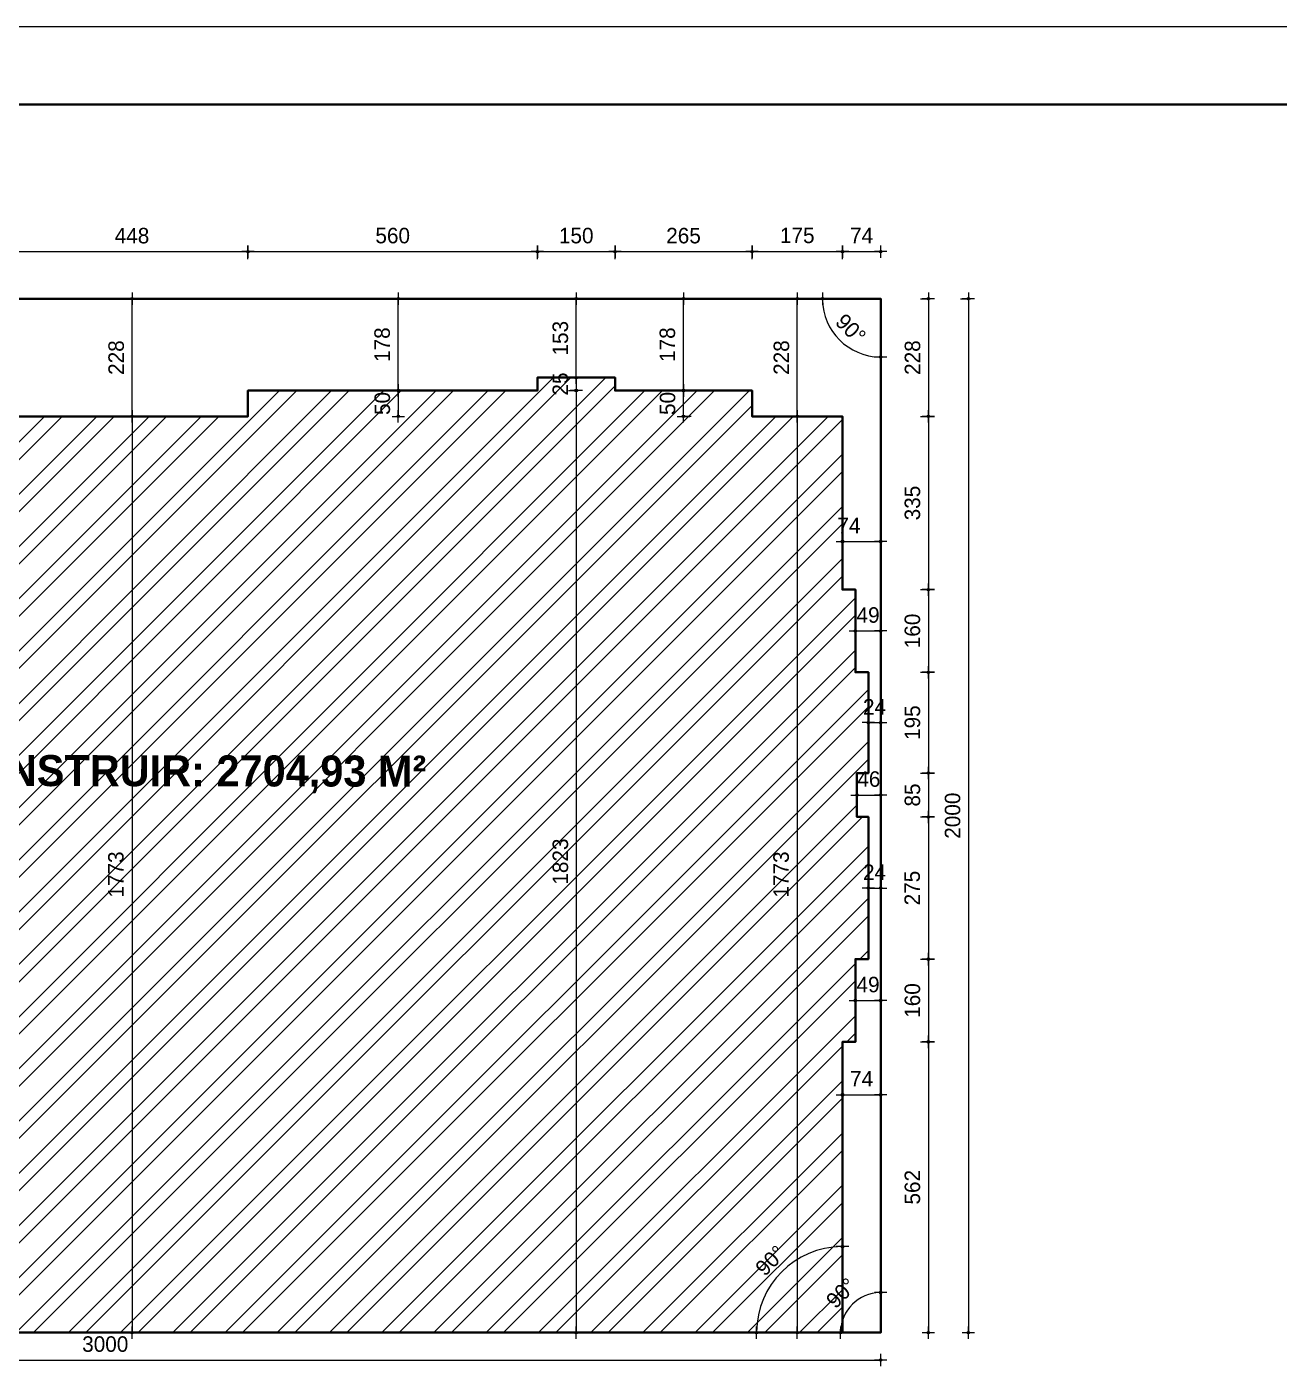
# Model space of a CAD drawing. Header units: millimetres. Extents: x 13204 to 24802, y 21209 to 40694.
# Drawn here: x 14094 to 14902, y 37438 to 38301 of the extents above; entities that cross this region are included whole.
import ezdxf

# ---------------------------------------------------------------- set-up
doc = ezdxf.new("R2010")
doc.units = ezdxf.units.MM
for name, color, linetype, lineweight in [('COTAS', 30, 'Continuous', 5), ('PAREDE', 1, 'Continuous', 40), ('Paredes', 1, 'Continuous', 40), ('TEXTO', 4, 'Continuous', 5)]:
    doc.layers.add(name, color=color, linetype=linetype, lineweight=lineweight)
doc.layers.add('HACHURAS', color=8, linetype='Continuous')
doc.styles.add('LANA', font='stylu.ttf')
doc.dimstyles.new('COTA 50 fator 3', dxfattribs={"dimscale": 0, "dimtxt": 10, "dimasz": 0.5, "dimexe": 1.25, "dimexo": 5, "dimgap": 5, "dimtad": 1, "dimdec": 0, "dimlfac": 3, "dimtxsty": 'LANA', "dimblk": 'cota', "dimcen": 2.5, "dimse2": 1, "dimclrd": 256, "dimclre": 256, "dimclrt": 256, "dimaunit": 1, "dimadec": 0, "dimazin": 0, "dimtfac": 1, "dimtdec": 0, "dimtmove": 0, "dimatfit": 3, "dimldrblk": 'DOTSMALL', "dimfxl": 5, "dimfxlon": 1, "dimtzin": 9, "dimlwd": -1, "dimlwe": -1, "dimarcsym": 0})

# ---------------------------------------------------------------- blocks, each defined once
blk = doc.blocks.new('cota')
at = {"layer": 'COTAS'}
blk.add_hatch(color=256, dxfattribs=at).paths.add_polyline_path([(-1.6, 0, 1), (1.6, 0, 1)])
for points in [[(-1.6, 0), (-8, 0)], [(0, 1.6), (0, 8)], [(8, 0), (1.6, 0)], [(0, -8), (0, -1.6)]]:
    blk.add_lwpolyline(points, dxfattribs=at)
blk.add_circle((0, 0), 1.6, dxfattribs=at)
blk = doc.blocks.new('*D136')
at = {"layer": 'COTAS', "transparency": 16777216}
for p, q in [((14161.96, 38050.73), (14161.96, 38125.56)), ((14161.96, 38050.23), (14160.71, 38050.23))]:
    blk.add_line(p, q, dxfattribs=at)
at = {"layer": 'Defpoints', "color": 0, "transparency": 16777216}
for p in [(14161.96, 38126.06), (14161.96, 38126.06), (14161.96, 38050.23)]:
    blk.add_point(p, dxfattribs=at)
at = {"layer": 'COTAS', "transparency": 16777216, "xscale": 0.5, "yscale": 0.5, "zscale": 0.5}
for p, rotation in [((14161.96, 38126.06), 90), ((14161.96, 38050.23), 270)]:
    blk.add_blockref('cota', p, dxfattribs=dict(at, rotation=rotation))
at = {"layer": 'COTAS', "transparency": 16777216, "insert": (14151.79, 38088.14), "char_height": 10, "attachment_point": 5, "rotation": 90, "style": 'LANA'}
blk.add_mtext('228', dxfattribs=at)
blk = doc.blocks.new('_DotSmall')
at = {"layer": 'PAREDE', "color": 0, "const_width": 0.5}
blk.add_lwpolyline([(-0.0625, 0, 1), (0.0625, 0, 1)], format="xyb", close=True, dxfattribs=at)
blk = doc.blocks.new('*D137')
at = {"layer": 'COTAS', "transparency": 16777216}
for p, q in [((14333.64, 38067.39), (14333.64, 38125.56)), ((14333.64, 38066.89), (14334.89, 38066.89))]:
    blk.add_line(p, q, dxfattribs=at)
at = {"layer": 'Defpoints', "color": 0, "transparency": 16777216}
for p in [(14330.04, 38126.06), (14333.64, 38126.06), (14330.04, 38066.89)]:
    blk.add_point(p, dxfattribs=at)
at = {"layer": 'COTAS', "transparency": 16777216, "xscale": 0.5, "yscale": 0.5, "zscale": 0.5}
for p, rotation in [((14333.64, 38126.06), 90), ((14333.64, 38066.89), 270)]:
    blk.add_blockref('cota', p, dxfattribs=dict(at, rotation=rotation))
at = {"layer": 'COTAS', "transparency": 16777216, "insert": (14323.29, 38096.48), "char_height": 10, "attachment_point": 5, "rotation": 90, "style": 'LANA'}
blk.add_mtext('178', dxfattribs=at)
blk = doc.blocks.new('*D138')
at = {"layer": 'COTAS', "transparency": 16777216}
for p, q in [((14448.37, 38075.73), (14448.37, 38125.56)), ((14448.37, 38075.23), (14447.12, 38075.23))]:
    blk.add_line(p, q, dxfattribs=at)
at = {"layer": 'Defpoints', "color": 0, "transparency": 16777216}
for p in [(14448.37, 38126.06), (14448.37, 38126.06), (14448.37, 38075.23)]:
    blk.add_point(p, dxfattribs=at)
at = {"layer": 'COTAS', "transparency": 16777216, "xscale": 0.5, "yscale": 0.5, "zscale": 0.5}
for p, rotation in [((14448.37, 38126.06), 90), ((14448.37, 38075.23), 270)]:
    blk.add_blockref('cota', p, dxfattribs=dict(at, rotation=rotation))
at = {"layer": 'COTAS', "transparency": 16777216, "insert": (14438.16, 38100.64), "char_height": 10, "attachment_point": 5, "rotation": 90, "style": 'LANA'}
blk.add_mtext('153', dxfattribs=at)
blk = doc.blocks.new('*D139')
at = {"layer": 'COTAS', "transparency": 16777216}
for p, q in [((14517.54, 38067.39), (14517.54, 38125.56)), ((14517.54, 38066.89), (14516.29, 38066.89))]:
    blk.add_line(p, q, dxfattribs=at)
at = {"layer": 'Defpoints', "color": 0, "transparency": 16777216}
for p in [(14517.54, 38126.06), (14517.54, 38126.06), (14517.54, 38066.89)]:
    blk.add_point(p, dxfattribs=at)
at = {"layer": 'COTAS', "transparency": 16777216, "xscale": 0.5, "yscale": 0.5, "zscale": 0.5}
for p, rotation in [((14517.54, 38126.06), 90), ((14517.54, 38066.89), 270)]:
    blk.add_blockref('cota', p, dxfattribs=dict(at, rotation=rotation))
at = {"layer": 'COTAS', "transparency": 16777216, "insert": (14507.18, 38096.48), "char_height": 10, "attachment_point": 5, "rotation": 90, "style": 'LANA'}
blk.add_mtext('178', dxfattribs=at)
blk = doc.blocks.new('*D140')
at = {"layer": 'COTAS', "transparency": 16777216}
for p, q in [((14590.87, 38050.73), (14590.87, 38125.56)), ((14590.87, 38050.23), (14589.62, 38050.23))]:
    blk.add_line(p, q, dxfattribs=at)
at = {"layer": 'Defpoints', "color": 0, "transparency": 16777216}
for p in [(14590.87, 38126.06), (14590.87, 38126.06), (14590.87, 38050.23)]:
    blk.add_point(p, dxfattribs=at)
at = {"layer": 'COTAS', "transparency": 16777216, "xscale": 0.5, "yscale": 0.5, "zscale": 0.5}
for p, rotation in [((14590.87, 38126.06), 90), ((14590.87, 38050.23), 270)]:
    blk.add_blockref('cota', p, dxfattribs=dict(at, rotation=rotation))
at = {"layer": 'COTAS', "transparency": 16777216, "insert": (14580.7, 38088.14), "char_height": 10, "attachment_point": 5, "rotation": 90, "style": 'LANA'}
blk.add_mtext('228', dxfattribs=at)
blk = doc.blocks.new('*D141')
at = {"layer": 'COTAS', "transparency": 16777216}
for p, q in [((14670.39, 38126.06), (14676.64, 38126.06)), ((14675.39, 38125.56), (14675.39, 38050.73))]:
    blk.add_line(p, q, dxfattribs=at)
at = {"layer": 'Defpoints', "color": 0, "transparency": 16777216}
for p in [(14644.71, 38126.06), (14620.04, 38050.23), (14675.39, 38050.23)]:
    blk.add_point(p, dxfattribs=at)
at = {"layer": 'COTAS', "transparency": 16777216, "xscale": 0.5, "yscale": 0.5, "zscale": 0.5}
for p, rotation in [((14675.39, 38126.06), 90), ((14675.39, 38050.23), 270)]:
    blk.add_blockref('cota', p, dxfattribs=dict(at, rotation=rotation))
at = {"layer": 'COTAS', "transparency": 16777216, "insert": (14665.22, 38088.14), "char_height": 10, "attachment_point": 5, "rotation": 90, "style": 'LANA'}
blk.add_mtext('228', dxfattribs=at)
blk = doc.blocks.new('*D142')
at = {"layer": 'COTAS', "transparency": 16777216}
for p, q in [((14670.39, 38050.23), (14676.64, 38050.23)), ((14675.39, 38049.73), (14675.39, 37938.99))]:
    blk.add_line(p, q, dxfattribs=at)
at = {"layer": 'Defpoints', "color": 0, "transparency": 16777216}
for p in [(14620.04, 38050.23), (14628.37, 37938.49), (14675.39, 37938.49)]:
    blk.add_point(p, dxfattribs=at)
at = {"layer": 'COTAS', "transparency": 16777216, "xscale": 0.5, "yscale": 0.5, "zscale": 0.5}
for p, rotation in [((14675.39, 38050.23), 90), ((14675.39, 37938.49), 270)]:
    blk.add_blockref('cota', p, dxfattribs=dict(at, rotation=rotation))
at = {"layer": 'COTAS', "transparency": 16777216, "insert": (14665.17, 37994.36), "char_height": 10, "attachment_point": 5, "rotation": 90, "style": 'LANA'}
blk.add_mtext('335', dxfattribs=at)
blk = doc.blocks.new('*D143')
at = {"layer": 'COTAS', "transparency": 16777216}
for p, q in [((14670.39, 37938.49), (14676.64, 37938.49)), ((14675.39, 37937.99), (14675.39, 37885.73))]:
    blk.add_line(p, q, dxfattribs=at)
at = {"layer": 'Defpoints', "color": 0, "transparency": 16777216}
for p in [(14628.37, 37938.49), (14636.71, 37885.23), (14675.39, 37885.23)]:
    blk.add_point(p, dxfattribs=at)
at = {"layer": 'COTAS', "transparency": 16777216, "xscale": 0.5, "yscale": 0.5, "zscale": 0.5}
for p, rotation in [((14675.39, 37938.49), 90), ((14675.39, 37885.23), 270)]:
    blk.add_blockref('cota', p, dxfattribs=dict(at, rotation=rotation))
at = {"layer": 'COTAS', "transparency": 16777216, "insert": (14665.16, 37911.86), "char_height": 10, "attachment_point": 5, "rotation": 90, "style": 'LANA'}
blk.add_mtext('160', dxfattribs=at)
blk = doc.blocks.new('*D144')
at = {"layer": 'COTAS', "transparency": 16777216}
for p, q in [((14670.39, 37885.23), (14676.64, 37885.23)), ((14675.39, 37884.73), (14675.39, 37820.73))]:
    blk.add_line(p, q, dxfattribs=at)
at = {"layer": 'Defpoints', "color": 0, "transparency": 16777216}
for p in [(14636.71, 37885.23), (14636.71, 37820.23), (14675.39, 37820.23)]:
    blk.add_point(p, dxfattribs=at)
at = {"layer": 'COTAS', "transparency": 16777216, "xscale": 0.5, "yscale": 0.5, "zscale": 0.5}
for p, rotation in [((14675.39, 37885.23), 90), ((14675.39, 37820.23), 270)]:
    blk.add_blockref('cota', p, dxfattribs=dict(at, rotation=rotation))
at = {"layer": 'COTAS', "transparency": 16777216, "insert": (14665.17, 37852.73), "char_height": 10, "attachment_point": 5, "rotation": 90, "style": 'LANA'}
blk.add_mtext('195', dxfattribs=at)
blk = doc.blocks.new('*D145')
at = {"layer": 'COTAS', "transparency": 16777216}
for p, q in [((14670.39, 37820.23), (14676.64, 37820.23)), ((14675.39, 37819.73), (14675.39, 37792.39))]:
    blk.add_line(p, q, dxfattribs=at)
at = {"layer": 'Defpoints', "color": 0, "transparency": 16777216}
for p in [(14636.71, 37820.23), (14636.71, 37791.89), (14675.39, 37791.89)]:
    blk.add_point(p, dxfattribs=at)
at = {"layer": 'COTAS', "transparency": 16777216, "xscale": 0.5, "yscale": 0.5, "zscale": 0.5}
for p, rotation in [((14675.39, 37820.23), 90), ((14675.39, 37791.89), 270)]:
    blk.add_blockref('cota', p, dxfattribs=dict(at, rotation=rotation))
at = {"layer": 'COTAS', "transparency": 16777216, "insert": (14665.17, 37806.06), "char_height": 10, "attachment_point": 5, "rotation": 90, "style": 'LANA'}
blk.add_mtext('85', dxfattribs=at)
blk = doc.blocks.new('*D146')
at = {"layer": 'COTAS', "transparency": 16777216}
for p, q in [((14670.39, 37791.89), (14676.64, 37791.89)), ((14675.39, 37791.39), (14675.39, 37700.73))]:
    blk.add_line(p, q, dxfattribs=at)
at = {"layer": 'Defpoints', "color": 0, "transparency": 16777216}
for p in [(14636.71, 37791.89), (14636.71, 37700.23), (14675.39, 37700.23)]:
    blk.add_point(p, dxfattribs=at)
at = {"layer": 'COTAS', "transparency": 16777216, "xscale": 0.5, "yscale": 0.5, "zscale": 0.5}
for p, rotation in [((14675.39, 37791.89), 90), ((14675.39, 37700.23), 270)]:
    blk.add_blockref('cota', p, dxfattribs=dict(at, rotation=rotation))
at = {"layer": 'COTAS', "transparency": 16777216, "insert": (14665.03, 37746.06), "char_height": 10, "attachment_point": 5, "rotation": 90, "style": 'LANA'}
blk.add_mtext('275', dxfattribs=at)
blk = doc.blocks.new('*D147')
at = {"layer": 'COTAS', "transparency": 16777216}
for p, q in [((14670.39, 37700.23), (14676.64, 37700.23)), ((14675.39, 37699.73), (14675.39, 37647.39))]:
    blk.add_line(p, q, dxfattribs=at)
at = {"layer": 'Defpoints', "color": 0, "transparency": 16777216}
for p in [(14636.71, 37700.23), (14628.37, 37646.89), (14675.39, 37646.89)]:
    blk.add_point(p, dxfattribs=at)
at = {"layer": 'COTAS', "transparency": 16777216, "xscale": 0.5, "yscale": 0.5, "zscale": 0.5}
for p, rotation in [((14675.39, 37700.23), 90), ((14675.39, 37646.89), 270)]:
    blk.add_blockref('cota', p, dxfattribs=dict(at, rotation=rotation))
at = {"layer": 'COTAS', "transparency": 16777216, "insert": (14665.16, 37673.56), "char_height": 10, "attachment_point": 5, "rotation": 90, "style": 'LANA'}
blk.add_mtext('160', dxfattribs=at)
blk = doc.blocks.new('*D148')
at = {"layer": 'COTAS', "transparency": 16777216}
for p, q in [((14670.39, 37646.89), (14676.64, 37646.89)), ((14675.39, 37646.39), (14675.39, 37459.89))]:
    blk.add_line(p, q, dxfattribs=at)
at = {"layer": 'Defpoints', "color": 0, "transparency": 16777216}
for p in [(14628.37, 37646.89), (14644.71, 37459.39), (14675.39, 37459.39)]:
    blk.add_point(p, dxfattribs=at)
at = {"layer": 'COTAS', "transparency": 16777216, "xscale": 0.5, "yscale": 0.5, "zscale": 0.5}
for p, rotation in [((14675.39, 37646.89), 90), ((14675.39, 37459.39), 270)]:
    blk.add_blockref('cota', p, dxfattribs=dict(at, rotation=rotation))
at = {"layer": 'COTAS', "transparency": 16777216, "insert": (14665.17, 37553.14), "char_height": 10, "attachment_point": 5, "rotation": 90, "style": 'LANA'}
blk.add_mtext('562', dxfattribs=at)
blk = doc.blocks.new('*D124')
at = {"layer": 'COTAS', "transparency": 16777216}
for p, q in [((13644.71, 37446.73), (13644.71, 37440.48)), ((13645.21, 37441.73), (14644.21, 37441.73))]:
    blk.add_line(p, q, dxfattribs=at)
at = {"layer": 'Defpoints', "color": 0, "transparency": 16777216}
for p in [(13644.71, 37459.39), (14644.71, 37459.39), (14644.71, 37441.73)]:
    blk.add_point(p, dxfattribs=at)
at = {"layer": 'COTAS', "transparency": 16777216, "xscale": 0.5, "yscale": 0.5, "zscale": 0.5, "rotation": 180}
blk.add_blockref('cota', (13644.71, 37441.73), dxfattribs=at)
at = {"layer": 'COTAS', "transparency": 16777216, "xscale": 0.5, "yscale": 0.5, "zscale": 0.5}
blk.add_blockref('cota', (14644.71, 37441.73), dxfattribs=at)
at = {"layer": 'COTAS', "transparency": 16777216, "insert": (14144.71, 37451.94), "char_height": 10, "attachment_point": 5, "style": 'LANA'}
blk.add_mtext('3000', dxfattribs=at)
blk = doc.blocks.new('*D126')
at = {"layer": 'COTAS', "transparency": 16777216}
for p, q in [((14696.23, 38126.06), (14702.48, 38126.06)), ((14701.23, 38125.56), (14701.23, 37459.89))]:
    blk.add_line(p, q, dxfattribs=at)
at = {"layer": 'Defpoints', "color": 0, "transparency": 16777216}
for p in [(14644.71, 38126.06), (14644.71, 37459.39), (14701.23, 37459.39)]:
    blk.add_point(p, dxfattribs=at)
at = {"layer": 'COTAS', "transparency": 16777216, "xscale": 0.5, "yscale": 0.5, "zscale": 0.5}
for p, rotation in [((14701.23, 38126.06), 90), ((14701.23, 37459.39), 270)]:
    blk.add_blockref('cota', p, dxfattribs=dict(at, rotation=rotation))
at = {"layer": 'COTAS', "transparency": 16777216, "insert": (14691.05, 37792.73), "char_height": 10, "attachment_point": 5, "rotation": 90, "style": 'LANA'}
blk.add_mtext('2000', dxfattribs=at)
blk = doc.blocks.new('*D149')
at = {"layer": 'COTAS', "transparency": 16777216}
for p, q in [((14517.54, 38050.73), (14517.54, 38066.39)), ((14522.54, 38050.23), (14516.29, 38050.23))]:
    blk.add_line(p, q, dxfattribs=at)
at = {"layer": 'Defpoints', "color": 0, "transparency": 16777216}
for p in [(14517.54, 38066.89), (14561.71, 38066.89), (14561.71, 38050.23)]:
    blk.add_point(p, dxfattribs=at)
at = {"layer": 'COTAS', "transparency": 16777216, "xscale": 0.5, "yscale": 0.5, "zscale": 0.5}
for p, rotation in [((14517.54, 38066.89), 90), ((14517.54, 38050.23), 270)]:
    blk.add_blockref('cota', p, dxfattribs=dict(at, rotation=rotation))
at = {"layer": 'COTAS', "transparency": 16777216, "insert": (14507.29, 38058.56), "char_height": 10, "attachment_point": 5, "rotation": 90, "style": 'LANA'}
blk.add_mtext('50', dxfattribs=at)
blk = doc.blocks.new('*D150')
at = {"layer": 'COTAS', "transparency": 16777216}
for p, q in [((14453.37, 38075.23), (14447.12, 38075.23)), ((14448.37, 38075.73), (14448.37, 38076.23)), ((14448.37, 38075.23), (14448.37, 38066.89)), ((14448.37, 38066.39), (14448.37, 38065.89))]:
    blk.add_line(p, q, dxfattribs=at)
at = {"layer": 'Defpoints', "color": 0, "transparency": 16777216}
for p in [(14473.37, 38075.23), (14448.37, 38066.89), (14473.37, 38066.89)]:
    blk.add_point(p, dxfattribs=at)
at = {"layer": 'COTAS', "transparency": 16777216, "xscale": 0.5, "yscale": 0.5, "zscale": 0.5}
for p, rotation in [((14448.37, 38075.23), 270), ((14448.37, 38066.89), 90)]:
    blk.add_blockref('cota', p, dxfattribs=dict(at, rotation=rotation))
at = {"layer": 'COTAS', "transparency": 16777216, "insert": (14438.16, 38071.06), "char_height": 10, "attachment_point": 5, "rotation": 90, "style": 'LANA'}
blk.add_mtext('25', dxfattribs=at)
blk = doc.blocks.new('*D151')
at = {"layer": 'COTAS', "transparency": 16777216}
for p, q in [((14328.64, 38066.89), (14334.89, 38066.89)), ((14333.64, 38066.39), (14333.64, 38050.73))]:
    blk.add_line(p, q, dxfattribs=at)
at = {"layer": 'Defpoints', "color": 0, "transparency": 16777216}
for p in [(14236.71, 38066.89), (14236.71, 38050.23), (14333.64, 38050.23)]:
    blk.add_point(p, dxfattribs=at)
at = {"layer": 'COTAS', "transparency": 16777216, "xscale": 0.5, "yscale": 0.5, "zscale": 0.5}
for p, rotation in [((14333.64, 38066.89), 90), ((14333.64, 38050.23), 270)]:
    blk.add_blockref('cota', p, dxfattribs=dict(at, rotation=rotation))
at = {"layer": 'COTAS', "transparency": 16777216, "insert": (14323.39, 38058.56), "char_height": 10, "attachment_point": 5, "rotation": 90, "style": 'LANA'}
blk.add_mtext('50', dxfattribs=at)
blk = doc.blocks.new('*D159')
at = {"layer": 'COTAS', "transparency": 16777216}
for p, q in [((14087.22, 38151.5), (14087.22, 38157.75)), ((14087.72, 38156.5), (14236.21, 38156.5))]:
    blk.add_line(p, q, dxfattribs=at)
at = {"layer": 'Defpoints', "color": 0, "transparency": 16777216}
for p in [(14236.71, 38156.5), (14087.22, 38066.89), (14236.71, 38066.89)]:
    blk.add_point(p, dxfattribs=at)
at = {"layer": 'COTAS', "transparency": 16777216, "xscale": 0.5, "yscale": 0.5, "zscale": 0.5, "rotation": 180}
blk.add_blockref('cota', (14087.22, 38156.5), dxfattribs=at)
at = {"layer": 'COTAS', "transparency": 16777216, "xscale": 0.5, "yscale": 0.5, "zscale": 0.5}
blk.add_blockref('cota', (14236.71, 38156.5), dxfattribs=at)
at = {"layer": 'COTAS', "transparency": 16777216, "insert": (14161.96, 38166.72), "char_height": 10, "attachment_point": 5, "style": 'LANA'}
blk.add_mtext('448', dxfattribs=at)
blk = doc.blocks.new('*D160')
at = {"layer": 'COTAS', "transparency": 16777216}
for p, q in [((14236.71, 38151.5), (14236.71, 38157.75)), ((14237.21, 38156.5), (14422.87, 38156.5))]:
    blk.add_line(p, q, dxfattribs=at)
at = {"layer": 'Defpoints', "color": 0, "transparency": 16777216}
for p in [(14423.37, 38156.5), (14236.71, 38066.89), (14423.37, 38066.89)]:
    blk.add_point(p, dxfattribs=at)
at = {"layer": 'COTAS', "transparency": 16777216, "xscale": 0.5, "yscale": 0.5, "zscale": 0.5, "rotation": 180}
blk.add_blockref('cota', (14236.71, 38156.5), dxfattribs=at)
at = {"layer": 'COTAS', "transparency": 16777216, "xscale": 0.5, "yscale": 0.5, "zscale": 0.5}
blk.add_blockref('cota', (14423.37, 38156.5), dxfattribs=at)
at = {"layer": 'COTAS', "transparency": 16777216, "insert": (14330.04, 38166.75), "char_height": 10, "attachment_point": 5, "style": 'LANA'}
blk.add_mtext('560', dxfattribs=at)
blk = doc.blocks.new('*D161')
at = {"layer": 'COTAS', "transparency": 16777216}
for p, q in [((14423.37, 38151.5), (14423.37, 38157.75)), ((14423.87, 38156.5), (14472.87, 38156.5))]:
    blk.add_line(p, q, dxfattribs=at)
at = {"layer": 'Defpoints', "color": 0, "transparency": 16777216}
for p in [(14473.37, 38156.5), (14473.37, 38075.23), (14423.37, 38066.89)]:
    blk.add_point(p, dxfattribs=at)
at = {"layer": 'COTAS', "transparency": 16777216, "xscale": 0.5, "yscale": 0.5, "zscale": 0.5, "rotation": 180}
blk.add_blockref('cota', (14423.37, 38156.5), dxfattribs=at)
at = {"layer": 'COTAS', "transparency": 16777216, "xscale": 0.5, "yscale": 0.5, "zscale": 0.5}
blk.add_blockref('cota', (14473.37, 38156.5), dxfattribs=at)
at = {"layer": 'COTAS', "transparency": 16777216, "insert": (14448.37, 38166.75), "char_height": 10, "attachment_point": 5, "style": 'LANA'}
blk.add_mtext('150', dxfattribs=at)
blk = doc.blocks.new('*D127')
at = {"layer": 'COTAS', "transparency": 16777216}
for p, q in [((14473.37, 38151.5), (14473.37, 38157.75)), ((14473.87, 38156.5), (14561.21, 38156.5))]:
    blk.add_line(p, q, dxfattribs=at)
at = {"layer": 'Defpoints', "color": 0, "transparency": 16777216}
for p in [(14561.71, 38156.5), (14473.37, 38075.23), (14561.71, 38066.89)]:
    blk.add_point(p, dxfattribs=at)
at = {"layer": 'COTAS', "transparency": 16777216, "xscale": 0.5, "yscale": 0.5, "zscale": 0.5, "rotation": 180}
blk.add_blockref('cota', (14473.37, 38156.5), dxfattribs=at)
at = {"layer": 'COTAS', "transparency": 16777216, "xscale": 0.5, "yscale": 0.5, "zscale": 0.5}
blk.add_blockref('cota', (14561.71, 38156.5), dxfattribs=at)
at = {"layer": 'COTAS', "transparency": 16777216, "insert": (14517.54, 38166.72), "char_height": 10, "attachment_point": 5, "style": 'LANA'}
blk.add_mtext('265', dxfattribs=at)
blk = doc.blocks.new('*D128')
at = {"layer": 'COTAS', "transparency": 16777216}
for p, q in [((14561.71, 38151.5), (14561.71, 38157.75)), ((14562.21, 38156.5), (14619.54, 38156.5))]:
    blk.add_line(p, q, dxfattribs=at)
at = {"layer": 'Defpoints', "color": 0, "transparency": 16777216}
for p in [(14620.04, 38156.5), (14561.71, 38066.89), (14620.04, 38050.23)]:
    blk.add_point(p, dxfattribs=at)
at = {"layer": 'COTAS', "transparency": 16777216, "xscale": 0.5, "yscale": 0.5, "zscale": 0.5, "rotation": 180}
blk.add_blockref('cota', (14561.71, 38156.5), dxfattribs=at)
at = {"layer": 'COTAS', "transparency": 16777216, "xscale": 0.5, "yscale": 0.5, "zscale": 0.5}
blk.add_blockref('cota', (14620.04, 38156.5), dxfattribs=at)
at = {"layer": 'COTAS', "transparency": 16777216, "insert": (14590.87, 38166.86), "char_height": 10, "attachment_point": 5, "style": 'LANA'}
blk.add_mtext('175', dxfattribs=at)
blk = doc.blocks.new('*D129')
at = {"layer": 'COTAS', "transparency": 16777216}
for p, q in [((14620.04, 38151.5), (14620.04, 38157.75)), ((14620.54, 38156.5), (14644.21, 38156.5))]:
    blk.add_line(p, q, dxfattribs=at)
at = {"layer": 'Defpoints', "color": 0, "transparency": 16777216}
for p in [(14644.71, 38156.5), (14644.71, 38126.06), (14620.04, 38050.23)]:
    blk.add_point(p, dxfattribs=at)
at = {"layer": 'COTAS', "transparency": 16777216, "xscale": 0.5, "yscale": 0.5, "zscale": 0.5, "rotation": 180}
blk.add_blockref('cota', (14620.04, 38156.5), dxfattribs=at)
at = {"layer": 'COTAS', "transparency": 16777216, "xscale": 0.5, "yscale": 0.5, "zscale": 0.5}
blk.add_blockref('cota', (14644.71, 38156.5), dxfattribs=at)
at = {"layer": 'COTAS', "transparency": 16777216, "insert": (14632.37, 38166.86), "char_height": 10, "attachment_point": 5, "style": 'LANA'}
blk.add_mtext('74', dxfattribs=at)
blk = doc.blocks.new('*D162')
at = {"layer": 'COTAS', "transparency": 16777216}
for p, q in [((14620.04, 37964.54), (14620.04, 37970.79)), ((14620.54, 37969.54), (14644.21, 37969.54))]:
    blk.add_line(p, q, dxfattribs=at)
at = {"layer": 'Defpoints', "color": 0, "transparency": 16777216}
for p in [(14644.71, 37969.54), (14644.71, 37954.89), (14620.04, 37938.56)]:
    blk.add_point(p, dxfattribs=at)
at = {"layer": 'COTAS', "transparency": 16777216, "xscale": 0.5, "yscale": 0.5, "zscale": 0.5, "rotation": 180}
blk.add_blockref('cota', (14620.04, 37969.54), dxfattribs=at)
at = {"layer": 'COTAS', "transparency": 16777216, "xscale": 0.5, "yscale": 0.5, "zscale": 0.5}
blk.add_blockref('cota', (14644.71, 37969.54), dxfattribs=at)
at = {"layer": 'COTAS', "transparency": 16777216, "insert": (14624.21, 37979.9), "char_height": 10, "attachment_point": 5, "style": 'LANA'}
blk.add_mtext('74', dxfattribs=at)
blk = doc.blocks.new('*D163')
at = {"layer": 'COTAS', "transparency": 16777216}
for p, q in [((14628.37, 37911.86), (14628.37, 37913.11)), ((14628.87, 37911.86), (14644.21, 37911.86))]:
    blk.add_line(p, q, dxfattribs=at)
at = {"layer": 'Defpoints', "color": 0, "transparency": 16777216}
for p in [(14628.37, 37911.86), (14644.71, 37911.86), (14644.71, 37911.86)]:
    blk.add_point(p, dxfattribs=at)
at = {"layer": 'COTAS', "transparency": 16777216, "xscale": 0.5, "yscale": 0.5, "zscale": 0.5, "rotation": 180}
blk.add_blockref('cota', (14628.37, 37911.86), dxfattribs=at)
at = {"layer": 'COTAS', "transparency": 16777216, "xscale": 0.5, "yscale": 0.5, "zscale": 0.5}
blk.add_blockref('cota', (14644.71, 37911.86), dxfattribs=at)
at = {"layer": 'COTAS', "transparency": 16777216, "insert": (14636.54, 37922.08), "char_height": 10, "attachment_point": 5, "style": 'LANA'}
blk.add_mtext('49', dxfattribs=at)
blk = doc.blocks.new('*D164')
at = {"layer": 'COTAS', "transparency": 16777216}
for p, q in [((14629.37, 37806.06), (14629.37, 37807.31)), ((14629.87, 37806.06), (14644.21, 37806.06))]:
    blk.add_line(p, q, dxfattribs=at)
at = {"layer": 'Defpoints', "color": 0, "transparency": 16777216}
for p in [(14629.37, 37806.06), (14644.71, 37806.06), (14644.71, 37806.06)]:
    blk.add_point(p, dxfattribs=at)
at = {"layer": 'COTAS', "transparency": 16777216, "xscale": 0.5, "yscale": 0.5, "zscale": 0.5, "rotation": 180}
blk.add_blockref('cota', (14629.37, 37806.06), dxfattribs=at)
at = {"layer": 'COTAS', "transparency": 16777216, "xscale": 0.5, "yscale": 0.5, "zscale": 0.5}
blk.add_blockref('cota', (14644.71, 37806.06), dxfattribs=at)
at = {"layer": 'COTAS', "transparency": 16777216, "insert": (14637.04, 37816.28), "char_height": 10, "attachment_point": 5, "style": 'LANA'}
blk.add_mtext('46', dxfattribs=at)
blk = doc.blocks.new('*D165')
at = {"layer": 'COTAS', "transparency": 16777216}
for p, q in [((14636.21, 37852.73), (14635.71, 37852.73)), ((14636.71, 37852.73), (14636.71, 37853.98)), ((14636.71, 37852.73), (14644.71, 37852.73)), ((14645.21, 37852.73), (14645.71, 37852.73))]:
    blk.add_line(p, q, dxfattribs=at)
at = {"layer": 'Defpoints', "color": 0, "transparency": 16777216}
for p in [(14636.71, 37852.73), (14644.71, 37852.73), (14644.71, 37852.73)]:
    blk.add_point(p, dxfattribs=at)
at = {"layer": 'COTAS', "transparency": 16777216, "xscale": 0.5, "yscale": 0.5, "zscale": 0.5}
blk.add_blockref('cota', (14636.71, 37852.73), dxfattribs=at)
at = {"layer": 'COTAS', "transparency": 16777216, "xscale": 0.5, "yscale": 0.5, "zscale": 0.5, "rotation": 180}
blk.add_blockref('cota', (14644.71, 37852.73), dxfattribs=at)
at = {"layer": 'COTAS', "transparency": 16777216, "insert": (14640.71, 37862.95), "char_height": 10, "attachment_point": 5, "style": 'LANA'}
blk.add_mtext('24', dxfattribs=at)
blk = doc.blocks.new('*D166')
at = {"layer": 'COTAS', "transparency": 16777216}
for p, q in [((14636.21, 37746.06), (14635.71, 37746.06)), ((14636.71, 37746.06), (14636.71, 37747.31)), ((14636.71, 37746.06), (14644.71, 37746.06)), ((14645.21, 37746.06), (14645.71, 37746.06))]:
    blk.add_line(p, q, dxfattribs=at)
at = {"layer": 'Defpoints', "color": 0, "transparency": 16777216}
for p in [(14636.71, 37746.06), (14644.71, 37746.06), (14644.71, 37746.06)]:
    blk.add_point(p, dxfattribs=at)
at = {"layer": 'COTAS', "transparency": 16777216, "xscale": 0.5, "yscale": 0.5, "zscale": 0.5}
blk.add_blockref('cota', (14636.71, 37746.06), dxfattribs=at)
at = {"layer": 'COTAS', "transparency": 16777216, "xscale": 0.5, "yscale": 0.5, "zscale": 0.5, "rotation": 180}
blk.add_blockref('cota', (14644.71, 37746.06), dxfattribs=at)
at = {"layer": 'COTAS', "transparency": 16777216, "insert": (14640.71, 37756.28), "char_height": 10, "attachment_point": 5, "style": 'LANA'}
blk.add_mtext('24', dxfattribs=at)
blk = doc.blocks.new('*D167')
at = {"layer": 'COTAS', "transparency": 16777216}
for p, q in [((14628.37, 37673.56), (14628.37, 37674.81)), ((14628.87, 37673.56), (14644.21, 37673.56))]:
    blk.add_line(p, q, dxfattribs=at)
at = {"layer": 'Defpoints', "color": 0, "transparency": 16777216}
for p in [(14628.37, 37673.56), (14644.71, 37673.56), (14644.71, 37673.56)]:
    blk.add_point(p, dxfattribs=at)
at = {"layer": 'COTAS', "transparency": 16777216, "xscale": 0.5, "yscale": 0.5, "zscale": 0.5, "rotation": 180}
blk.add_blockref('cota', (14628.37, 37673.56), dxfattribs=at)
at = {"layer": 'COTAS', "transparency": 16777216, "xscale": 0.5, "yscale": 0.5, "zscale": 0.5}
blk.add_blockref('cota', (14644.71, 37673.56), dxfattribs=at)
at = {"layer": 'COTAS', "transparency": 16777216, "insert": (14636.54, 37683.78), "char_height": 10, "attachment_point": 5, "style": 'LANA'}
blk.add_mtext('49', dxfattribs=at)
blk = doc.blocks.new('*D168')
at = {"layer": 'COTAS', "transparency": 16777216}
for p, q in [((14620.04, 37617.75), (14620.04, 37611.5)), ((14620.54, 37612.75), (14644.21, 37612.75))]:
    blk.add_line(p, q, dxfattribs=at)
at = {"layer": 'Defpoints', "color": 0, "transparency": 16777216}
for p in [(14620.04, 37646.89), (14644.71, 37646.89), (14644.71, 37612.75)]:
    blk.add_point(p, dxfattribs=at)
at = {"layer": 'COTAS', "transparency": 16777216, "xscale": 0.5, "yscale": 0.5, "zscale": 0.5, "rotation": 180}
blk.add_blockref('cota', (14620.04, 37612.75), dxfattribs=at)
at = {"layer": 'COTAS', "transparency": 16777216, "xscale": 0.5, "yscale": 0.5, "zscale": 0.5}
blk.add_blockref('cota', (14644.71, 37612.75), dxfattribs=at)
at = {"layer": 'COTAS', "transparency": 16777216, "insert": (14632.37, 37623.11), "char_height": 10, "attachment_point": 5, "style": 'LANA'}
blk.add_mtext('74', dxfattribs=at)
blk = doc.blocks.new('*D171')
at = {"layer": 'COTAS', "transparency": 16777216}
for p, q in [((14166.96, 38050.23), (14160.71, 38050.23)), ((14161.96, 38049.73), (14161.96, 37459.89))]:
    blk.add_line(p, q, dxfattribs=at)
at = {"layer": 'Defpoints', "color": 0, "transparency": 16777216}
for p in [(14236.71, 38050.23), (14161.96, 37459.39), (14236.71, 37459.39)]:
    blk.add_point(p, dxfattribs=at)
at = {"layer": 'COTAS', "transparency": 16777216, "xscale": 0.5, "yscale": 0.5, "zscale": 0.5}
for p, rotation in [((14161.96, 38050.23), 90), ((14161.96, 37459.39), 270)]:
    blk.add_blockref('cota', p, dxfattribs=dict(at, rotation=rotation))
at = {"layer": 'COTAS', "transparency": 16777216, "insert": (14151.61, 37754.81), "char_height": 10, "attachment_point": 5, "rotation": 90, "style": 'LANA'}
blk.add_mtext('1773', dxfattribs=at)
blk = doc.blocks.new('*D172')
at = {"layer": 'COTAS', "transparency": 16777216}
for p, q in [((14443.37, 38066.89), (14449.62, 38066.89)), ((14448.37, 38066.39), (14448.37, 37459.89))]:
    blk.add_line(p, q, dxfattribs=at)
at = {"layer": 'Defpoints', "color": 0, "transparency": 16777216}
for p in [(14423.37, 38066.89), (14423.37, 37459.39), (14448.37, 37459.39)]:
    blk.add_point(p, dxfattribs=at)
at = {"layer": 'COTAS', "transparency": 16777216, "xscale": 0.5, "yscale": 0.5, "zscale": 0.5}
for p, rotation in [((14448.37, 38066.89), 90), ((14448.37, 37459.39), 270)]:
    blk.add_blockref('cota', p, dxfattribs=dict(at, rotation=rotation))
at = {"layer": 'COTAS', "transparency": 16777216, "insert": (14438.19, 37763.14), "char_height": 10, "attachment_point": 5, "rotation": 90, "style": 'LANA'}
blk.add_mtext('1823', dxfattribs=at)
blk = doc.blocks.new('*D173')
at = {"layer": 'COTAS', "transparency": 16777216}
for p, q in [((14585.87, 38050.23), (14592.12, 38050.23)), ((14590.87, 38049.73), (14590.87, 37459.89))]:
    blk.add_line(p, q, dxfattribs=at)
at = {"layer": 'Defpoints', "color": 0, "transparency": 16777216}
for p in [(14561.71, 38050.23), (14561.71, 37459.39), (14590.87, 37459.39)]:
    blk.add_point(p, dxfattribs=at)
at = {"layer": 'COTAS', "transparency": 16777216, "xscale": 0.5, "yscale": 0.5, "zscale": 0.5}
for p, rotation in [((14590.87, 38050.23), 90), ((14590.87, 37459.39), 270)]:
    blk.add_blockref('cota', p, dxfattribs=dict(at, rotation=rotation))
at = {"layer": 'COTAS', "transparency": 16777216, "insert": (14580.51, 37754.81), "char_height": 10, "attachment_point": 5, "rotation": 90, "style": 'LANA'}
blk.add_mtext('1773', dxfattribs=at)
blk = doc.blocks.new('*D174')
at = {"layer": 'COTAS', "transparency": 16777216}
blk.add_arc((13644.71, 37459.39), 64.53, 0.44392, 89.55608, dxfattribs=at)
at = {"layer": 'Defpoints', "color": 0, "transparency": 16777216}
for p in [(13644.71, 38126.06), (13700.59, 37491.66), (13644.71, 37459.39), (13644.71, 37459.39), (14644.71, 37459.39)]:
    blk.add_point(p, dxfattribs=at)
at = {"layer": 'COTAS', "transparency": 16777216, "xscale": 0.5, "yscale": 0.5, "zscale": 0.5}
for p, rotation in [((13644.71, 37523.93), 179.7780408931742), ((13709.24, 37459.39), 270.2219591068255)]:
    blk.add_blockref('cota', p, dxfattribs=dict(at, rotation=rotation))
at = {"layer": 'COTAS', "transparency": 16777216, "insert": (13697.55, 37512.24), "char_height": 10, "attachment_point": 5, "rotation": 315, "style": 'LANA'}
blk.add_mtext('90°', dxfattribs=at)
blk = doc.blocks.new('*D176')
at = {"layer": 'COTAS', "transparency": 16777216}
blk.add_arc((13644.71, 38126.06), 44.37, 270.64561, 359.35439, dxfattribs=at)
at = {"layer": 'Defpoints', "color": 0, "transparency": 16777216}
for p in [(13644.71, 38126.06), (13644.71, 38126.06), (14644.71, 38126.06), (13666.89, 38087.63), (13644.71, 37459.39)]:
    blk.add_point(p, dxfattribs=at)
at = {"layer": 'COTAS', "transparency": 16777216, "xscale": 0.5, "yscale": 0.5, "zscale": 0.5}
for p, rotation in [((13689.08, 38126.06), 89.67719740353068), ((13644.71, 38081.69), 180.322802596469)]:
    blk.add_blockref('cota', p, dxfattribs=dict(at, rotation=rotation))
at = {"layer": 'COTAS', "transparency": 16777216, "insert": (13668.87, 38101.9), "char_height": 10, "attachment_point": 5, "rotation": 45, "style": 'LANA'}
blk.add_mtext('90°', dxfattribs=at)
blk = doc.blocks.new('*D177')
at = {"layer": 'COTAS', "transparency": 16777216}
blk.add_arc((14644.71, 38126.06), 37.58, 180.76226, 269.23774, dxfattribs=at)
at = {"layer": 'Defpoints', "color": 0, "transparency": 16777216}
for p in [(13644.71, 38126.06), (14644.71, 38126.06), (14644.71, 38126.06), (14612.16, 38107.27), (14644.71, 37459.39)]:
    blk.add_point(p, dxfattribs=at)
at = {"layer": 'COTAS', "transparency": 16777216, "xscale": 0.5, "yscale": 0.5, "zscale": 0.5}
for p, rotation in [((14607.12, 38126.06), 90.38112805194356), ((14644.71, 38088.48), 359.6188719480566)]:
    blk.add_blockref('cota', p, dxfattribs=dict(at, rotation=rotation))
at = {"layer": 'COTAS', "transparency": 16777216, "insert": (14625.34, 38106.7), "char_height": 10, "attachment_point": 5, "rotation": 315, "style": 'LANA'}
blk.add_mtext('90°', dxfattribs=at)
blk = doc.blocks.new('*D178')
at = {"layer": 'COTAS', "transparency": 16777216}
blk.add_arc((14644.71, 37459.39), 25.85, 91.10813, 178.89187, dxfattribs=at)
at = {"layer": 'Defpoints', "color": 0, "transparency": 16777216}
for p in [(14644.71, 38126.06), (14631.78, 37481.78), (13644.71, 37459.39), (14644.71, 37459.39), (14644.71, 37459.39)]:
    blk.add_point(p, dxfattribs=at)
at = {"layer": 'COTAS', "transparency": 16777216, "xscale": 0.5, "yscale": 0.5, "zscale": 0.5}
for p, rotation in [((14644.71, 37485.25), 0.5540644448460972), ((14618.85, 37459.39), 269.4459355551543)]:
    blk.add_blockref('cota', p, dxfattribs=dict(at, rotation=rotation))
at = {"layer": 'COTAS', "transparency": 16777216, "insert": (14619.21, 37484.89), "char_height": 10, "attachment_point": 5, "rotation": 45, "style": 'LANA'}
blk.add_mtext('90°', dxfattribs=at)
blk = doc.blocks.new('*D179')
at = {"layer": 'COTAS', "transparency": 16777216}
blk.add_arc((14620.04, 37459.39), 55.45, 90.51662, 179.48338, dxfattribs=at)
at = {"layer": 'Defpoints', "color": 0, "transparency": 16777216}
for p in [(14620.04, 37646.89), (14592.31, 37507.42), (13644.71, 37459.39), (14620.04, 37459.39), (14644.71, 37459.39)]:
    blk.add_point(p, dxfattribs=at)
at = {"layer": 'COTAS', "transparency": 16777216, "xscale": 0.5, "yscale": 0.5, "zscale": 0.5}
for p, rotation in [((14620.04, 37514.85), 0.2583083902954176), ((14564.59, 37459.39), 269.7416916097055)]:
    blk.add_blockref('cota', p, dxfattribs=dict(at, rotation=rotation))
at = {"layer": 'COTAS', "transparency": 16777216, "insert": (14573.62, 37505.82), "char_height": 10, "attachment_point": 5, "rotation": 45, "style": 'LANA'}
blk.add_mtext('90°', dxfattribs=at)

msp = doc.modelspace()

# ---------------------------------------------------------------- hatches: boundary and pattern name
at = {"layer": 'HACHURAS'}
h = msp.add_hatch(dxfattribs=at)
h.set_pattern_fill('ANSI32', color=256, scale=2.5, angle=180, style=0)
h.set_pattern_definition([(225, (20911.48, -27827.837), (16.83798, -16.83798), []), (225, (20900.255, -27827.837), (16.83798, -16.83798), [])])
h.paths.add_polyline_path([(13644.71, 38050.23), (13762.22, 38050.23), (13762.22, 38066.89), (13850.56, 38066.89), (13850.56, 38075.23), (13900.56, 38075.23), (13900.56, 38066.99), (14087.22, 38066.89), (14087.22, 38050.23), (14236.71, 38050.23), (14236.71, 38066.39), (14236.71, 38066.89), (14423.37, 38066.89), (14423.37, 38075.23), (14473.37, 38075.23), (14473.37, 38066.89), (14561.71, 38066.89), (14561.71, 38050.23), (14620.04, 38050.23), (14620.04, 37938.56), (14628.37, 37938.49), (14628.37, 37885.23), (14636.71, 37885.23), (14636.71, 37820.23), (14629.37, 37820.23), (14629.37, 37791.89), (14636.71, 37791.89), (14636.71, 37700.23), (14628.37, 37700.23), (14628.37, 37646.89), (14620.04, 37646.89), (14620.04, 37459.39), (13644.71, 37459.39)])

# ---------------------------------------------------------------- linework, layer by layer
at = {"layer": 'PAREDE'}
msp.add_lwpolyline([(13644.71, 37459.39), (13644.71, 38126.06), (14644.71, 38126.06), (14644.71, 37459.39)], close=True, dxfattribs=at)
msp.add_lwpolyline([(14087.22, 38050.23), (14236.71, 38050.23), (14236.71, 38066.39), (14236.71, 38066.89), (14423.37, 38066.89), (14423.37, 38075.23), (14473.37, 38075.23), (14473.37, 38066.89), (14561.71, 38066.89), (14561.71, 38050.23), (14620.04, 38050.23), (14620.04, 37938.56), (14628.37, 37938.49), (14628.37, 37885.23), (14636.71, 37885.23), (14636.71, 37820.23), (14629.37, 37820.23), (14629.37, 37791.89), (14636.71, 37791.89), (14636.71, 37700.23), (14628.37, 37700.23), (14628.37, 37646.89), (14620.04, 37646.89), (14620.04, 37459.39), (13644.71, 37459.39)], dxfattribs=at)
at = {"layer": 'Paredes'}
msp.add_line((21256.85, 38251.34), (13347.91, 38251.34), dxfattribs=at)
at = {"layer": 'TEXTO'}
msp.add_line((21305.52, 38301.45), (13299.23, 38301.45), dxfattribs=at)

# ---------------------------------------------------------------- texts
at = {"layer": 'TEXTO', "insert": (13778.13, 37865.65), "char_height": 20, "width": 1123.9433, "attachment_point": 1, "rotation": 359.9124, "style": 'LANA'}
msp.add_mtext('{\\fStylus BT|b1|i0|c0|p34;\\W7.9807;  \\W8.642;\\P\\W7.6087; \\W1;ÁREA TOTAL A CONSTRUIR: 2704,93 M²}', dxfattribs=at)

# ---------------------------------------------------------------- dimensions: what is measured, and where the dimension line sits
at = {"layer": 'COTAS'}
for base, p1, p2, override, picture, middle in [((14236.71, 38156.5), (14087.22, 38066.89), (14236.71, 38066.89), {"dimscale": 1, "dimtmove": 1}, '*D159', (14161.96, 38166.72)), ((14423.37, 38156.5), (14236.71, 38066.89), (14423.37, 38066.89), {"dimscale": 1, "dimtmove": 1}, '*D160', (14330.04, 38166.75)), ((14473.37, 38156.5), (14423.37, 38066.89), (14473.37, 38075.23), {"dimscale": 1, "dimtmove": 1}, '*D161', (14448.37, 38166.75)), ((14561.71, 38156.5), (14473.37, 38075.23), (14561.71, 38066.89), {"dimscale": 1, "dimtmove": 1}, '*D127', (14517.54, 38166.72)), ((14620.04, 38156.5), (14561.71, 38066.89), (14620.04, 38050.23), {"dimscale": 1, "dimtmove": 1}, '*D128', (14590.87, 38166.86)), ((14644.71, 37441.73), (13644.71, 37459.39), (14644.71, 37459.39), {"dimscale": 1}, '*D124', (14144.71, 37451.94))]:
    dim = msp.add_linear_dim(base=base, p1=p1, p2=p2, dimstyle='COTA 50 fator 3', override=override, dxfattribs=at)
    dim.commit()
    dim.dimension.update_dxf_attribs({"geometry": picture, "text_midpoint": middle})
for base, p1, p2, override, picture, middle in [((14644.71, 38156.5), (14620.04, 38050.23), (14644.71, 38126.06), {"dimscale": 1, "dimtmove": 1}, '*D129', (14632.37, 38156.5)), ((14644.71, 37969.54), (14620.04, 37938.56), (14644.71, 37954.89), {"dimscale": 1}, '*D162', (14624.21, 37969.54)), ((14644.71, 37911.86), (14628.37, 37911.86), (14644.71, 37911.86), {"dimscale": 1}, '*D163', (14636.54, 37911.86)), ((14644.71, 37852.73), (14636.71, 37852.73), (14644.71, 37852.73), {"dimscale": 1}, '*D165', (14640.71, 37852.73)), ((14644.71, 37806.06), (14629.37, 37806.06), (14644.71, 37806.06), {"dimscale": 1}, '*D164', (14637.04, 37806.06)), ((14644.71, 37746.06), (14636.71, 37746.06), (14644.71, 37746.06), {"dimscale": 1}, '*D166', (14640.71, 37746.06)), ((14644.71, 37673.56), (14628.37, 37673.56), (14644.71, 37673.56), {"dimscale": 1}, '*D167', (14636.54, 37673.56)), ((14644.71, 37612.75), (14620.04, 37646.89), (14644.71, 37646.89), {"dimscale": 1}, '*D168', (14632.37, 37612.75))]:
    dim = msp.add_linear_dim(base=base, p1=p1, p2=p2, dimstyle='COTA 50 fator 3', override=override, dxfattribs=at)
    dim.commit()
    dim.dimension.update_dxf_attribs({"geometry": picture, "text_midpoint": middle, "dimtype": 160})
for base, line1, line2, picture, middle in [((13666.89, 38087.63), ((13644.71, 38126.06), (14644.71, 38126.06)), ((13644.71, 37459.39), (13644.71, 38126.06)), '*D176', (13668.87, 38101.9)), ((13700.59, 37491.66), ((14644.71, 37459.39), (13644.71, 37459.39)), ((13644.71, 37459.39), (13644.71, 38126.06)), '*D174', (13697.55, 37512.24)), ((14612.16, 38107.27), ((14644.71, 38126.06), (14644.71, 37459.39)), ((13644.71, 38126.06), (14644.71, 38126.06)), '*D177', (14625.34, 38106.7)), ((14631.78, 37481.78), ((14644.71, 38126.06), (14644.71, 37459.39)), ((14644.71, 37459.39), (13644.71, 37459.39)), '*D178', (14619.21, 37484.89)), ((14592.31, 37507.42), ((14620.04, 37646.89), (14620.04, 37459.39)), ((14644.71, 37459.39), (13644.71, 37459.39)), '*D179', (14573.62, 37505.82))]:
    dim = msp.add_angular_dim_2l(base=base, line1=line1, line2=line2, dimstyle='COTA 50 fator 3', override={"dimscale": 1}, dxfattribs=at)
    dim.commit()
    dim.dimension.update_dxf_attribs({"geometry": picture, "text_midpoint": middle})
for base, p1, p2, override, picture, middle in [((14161.96466084, 38126.06122332), (14161.96466084, 38050.22788998), (14161.96466084, 38126.06122332), {"dimscale": 1}, '*D136', (14151.7926257, 38088.14455665)), ((14333.64, 38126.06), (14330.04, 38066.89), (14330.04, 38126.06), {"dimscale": 1}, '*D137', (14323.29, 38096.48)), ((14448.37318023, 38126.06122332), (14448.37318023, 38075.22788998), (14448.37318023, 38126.06122332), {"dimscale": 1}, '*D138', (14438.15722122, 38100.64455665)), ((14517.54, 38126.06), (14517.54, 38066.89), (14517.54, 38126.06), {"dimscale": 1}, '*D139', (14507.18, 38096.48)), ((14590.87318023, 38126.06122332), (14590.87318023, 38050.22788998), (14590.87318023, 38126.06122332), {"dimscale": 1}, '*D140', (14580.70114509, 38088.14455665)), ((14675.3876896, 38050.22788998), (14644.70651356, 38126.06122332), (14620.03984689, 38050.22788998), {"dimscale": 1}, '*D141', (14665.21565446, 38088.14455665)), ((14701.23, 37459.39), (14644.71, 38126.06), (14644.71, 37459.39), {"dimscale": 1}, '*D126', (14691.05, 37792.73)), ((14448.37318023, 37459.39455665), (14423.37318023, 38066.89455665), (14423.37318023, 37459.39455665), {"dimscale": 1}, '*D172', (14438.19382444, 37763.14455665)), ((14161.96, 37459.39), (14236.71, 38050.23), (14236.71, 37459.39), {"dimscale": 1}, '*D171', (14151.61, 37754.81)), ((14590.87, 37459.39), (14561.71, 38050.23), (14561.71, 37459.39), {"dimscale": 1}, '*D173', (14580.51, 37754.81)), ((14675.39, 37938.49), (14620.04, 38050.23), (14628.37, 37938.49), {"dimscale": 1, "dimtmove": 1}, '*D142', (14665.17, 37994.36)), ((14675.39, 37885.23), (14628.37, 37938.49), (14636.71, 37885.23), {"dimscale": 1, "dimtmove": 1}, '*D143', (14665.16, 37911.86)), ((14675.39, 37820.23), (14636.71, 37885.23), (14636.71, 37820.23), {"dimscale": 1, "dimtmove": 1}, '*D144', (14665.17, 37852.73)), ((14675.39, 37791.89), (14636.71, 37820.23), (14636.71, 37791.89), {"dimscale": 1, "dimtmove": 1}, '*D145', (14665.17, 37806.06)), ((14675.39, 37700.23), (14636.71, 37791.89), (14636.71, 37700.23), {"dimscale": 1, "dimtmove": 1}, '*D146', (14665.03, 37746.06)), ((14675.39, 37646.89), (14636.71, 37700.23), (14628.37, 37646.89), {"dimscale": 1, "dimtmove": 1}, '*D147', (14665.16, 37673.56)), ((14675.3876896, 37459.39455665), (14628.37318023, 37646.89455665), (14644.70651356, 37459.39455665), {"dimscale": 1, "dimtmove": 1}, '*D148', (14665.1717306, 37553.14455665))]:
    dim = msp.add_linear_dim(base=base, p1=p1, p2=p2, angle=90, dimstyle='COTA 50 fator 3', override=override, dxfattribs=at)
    dim.commit()
    dim.dimension.update_dxf_attribs({"geometry": picture, "text_midpoint": middle})
for base, p1, p2, picture, middle in [((14448.37, 38066.89), (14473.37, 38075.23), (14473.37, 38066.89), '*D150', (14448.37, 38071.06)), ((14333.64, 38050.23), (14236.71, 38066.89), (14236.71, 38050.23), '*D151', (14333.64, 38058.56)), ((14517.54, 38066.89), (14561.71, 38050.23), (14561.71, 38066.89), '*D149', (14517.54, 38058.56))]:
    dim = msp.add_linear_dim(base=base, p1=p1, p2=p2, angle=90, dimstyle='COTA 50 fator 3', override={"dimscale": 1}, dxfattribs=at)
    dim.commit()
    dim.dimension.update_dxf_attribs({"geometry": picture, "text_midpoint": middle, "dimtype": 160})

doc.saveas('drawing.dxf')
